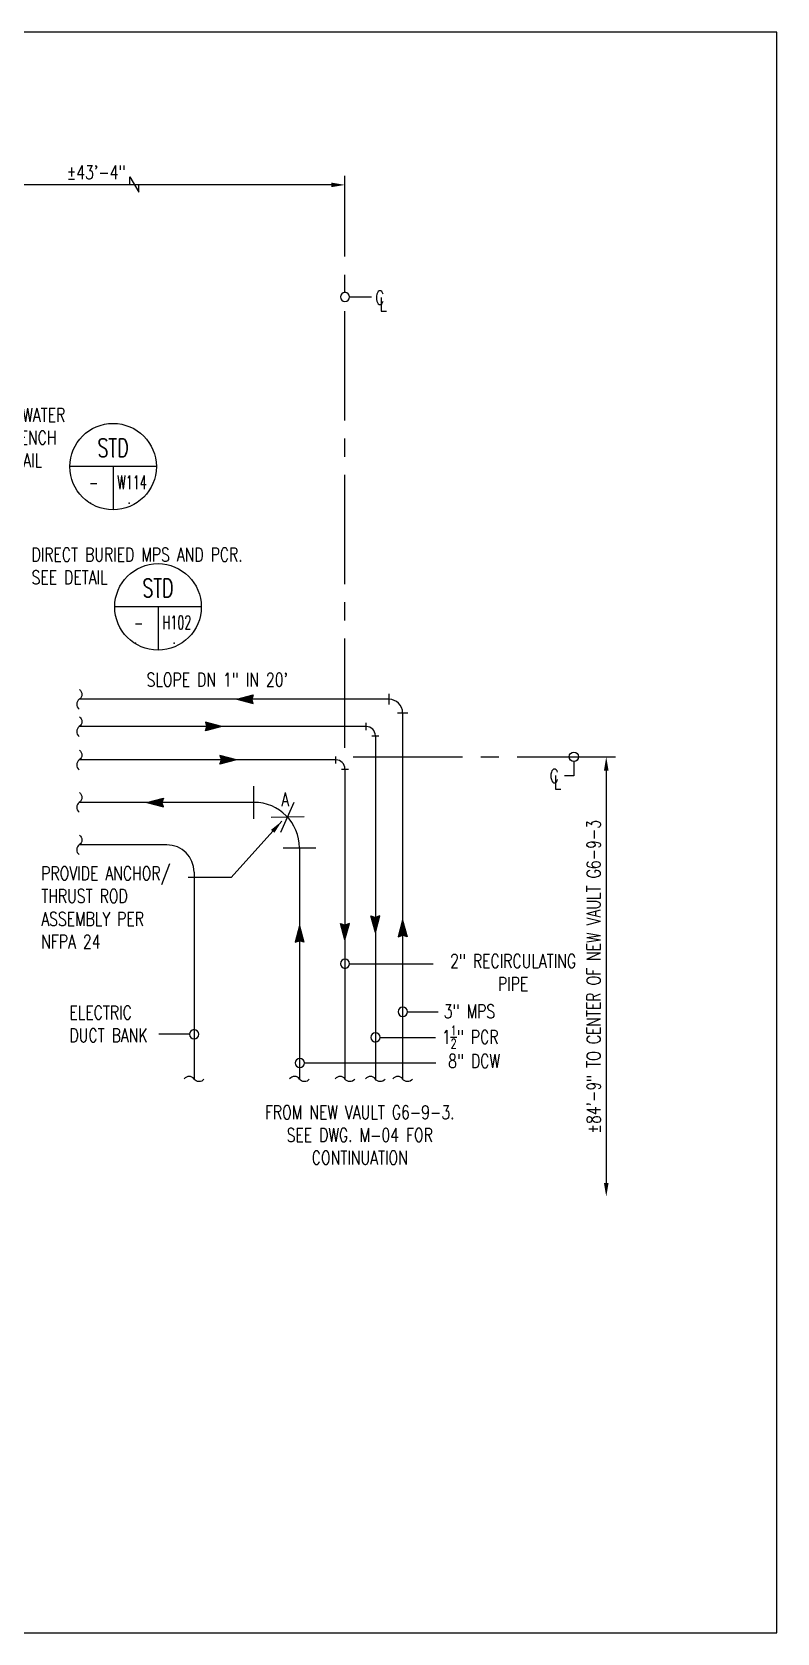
# Model space of a CAD drawing. Header units: inches. Extents: x 0 to 1119, y 0 to 528.
# Drawn here: x 571 to 816, y 0 to 528 of the extents above; entities that cross this region are included whole.
import ezdxf
from ezdxf.enums import TextEntityAlignment as Align

# ---------------------------------------------------------------- set-up
doc = ezdxf.new("R2010")
doc.units = ezdxf.units.IN
doc.header["$LTSCALE"] = 48
doc.header["$MEASUREMENT"] = 0
doc.linetypes.add('CENTER2', pattern=[1.125, 0.75, -0.125, 0.125, -0.125])
doc.layers.get('DEFPOINTS').update_dxf_attribs({"color": 8})
for name, color, linetype in [('DCW-VALV', 162, 'Continuous'), ('DUCT BANK', 153, 'Continuous'), ('DUCT BANK-IDEN', 153, 'Continuous'), ('MU-DCW', 170, 'Continuous'), ('MU-DCW-VALV', 171, 'Continuous'), ('MU-DELGE-PIPE', 150, 'Continuous'), ('MU-DELGE-TEXT', 141, 'Continuous'), ('MU-DELGE-VALV', 171, 'Continuous'), ('MU-DIMM', 151, 'Continuous'), ('MU-LDR', 254, 'Continuous'), ('MU-LDR_DIM', 254, 'Continuous'), ('MU-NEW-TEXT', 151, 'Continuous'), ('MU-PCR', 120, 'Continuous'), ('MU-PCR-TEXT', 141, 'Continuous'), ('MU-PCR-VALV', 131, 'Continuous'), ('MU-STEM-PIPE', 230, 'Continuous'), ('MU-STEM-VALV', 231, 'Continuous'), ('MU-TEXT-LDER', 254, 'Continuous'), ('NEW-TEXT', 201, 'Continuous'), ('P-TEXT', 131, 'Continuous')]:
    doc.layers.add(name, color=color, linetype=linetype)
doc.styles.add('RomanS', font='romans.shx', dxfattribs={"width": 0.75})
doc.dimstyles.get("Standard").update_dxf_attribs({"dimtxt": 0.09375, "dimasz": 0.09375, "dimexe": 0.0625, "dimexo": 0.0625, "dimgap": 0.03125, "dimtad": 1, "dimdec": 8, "dimzin": 0, "dimdsep": 46, "dimlunit": 4, "dimtxsty": 'RomanS', "dimcen": 0.09, "dimclrd": 254, "dimclre": 254, "dimclrt": 256, "dimadec": 0, "dimazin": 0, "dimtfac": 1, "dimtdec": 8, "dimtofl": 0, "dimtmove": 0, "dimatfit": 3, "dimfxl": 1, "dimtolj": 1, "dimtzin": 0, "dimlwd": -1, "dimlwe": -1, "dimarcsym": 0})

# ---------------------------------------------------------------- blocks, each defined once
blk = doc.blocks.new('FLOWAR')
for p, q in [((0, 0), (5.41, 1.44, 35.76)), ((0, 0), (5.41, -1.44, 35.76)), ((5.41, 1.44, 35.76), (4.88, -0.03, 35.76)), ((5.41, -1.44, 35.76), (4.88, 0.03, 35.76))]:
    blk.add_line(p, q)
for points in [[(0, 0), (5.41, 1.44), (4.89, 0), (5.41, 1.44)], [(0, 0), (5.41, -1.44), (4.89, 0), (5.41, -1.44)]]:
    blk.add_solid(points)
blk = doc.blocks.new('*D20')
at = {"layer": 'DEFPOINTS', "color": 0, "transparency": 16777216}
for p in [(509.6, 477.59), (509.6, 440.49, -5451.6), (673.66, 288.93)]:
    blk.add_point(p, dxfattribs=at)
at = {"layer": 'MU-DIMM', "color": 254, "linetype": 'CENTER2', "transparency": 16777216}
for p, q in [((509.6, 443.49), (509.6, 480.59)), ((673.66, 291.93), (673.66, 480.59))]:
    blk.add_line(p, q, dxfattribs=at)
at = {"layer": 'MU-DIMM', "color": 254, "linetype": 'Continuous', "transparency": 16777216}
blk.add_line((669.16, 477.59), (514.1, 477.59), dxfattribs=at)
at = {"layer": 'MU-DIMM', "color": 254, "transparency": 16777216}
for points in [[(514.1, 478.34), (514.1, 476.84), (509.6, 477.59)], [(669.16, 478.34), (669.16, 476.84), (673.66, 477.59)]]:
    blk.add_solid(points, dxfattribs=at)
at = {"layer": 'MU-DIMM', "transparency": 16777216, "insert": (591.63, 481.76), "char_height": 4.5, "attachment_point": 5, "style": 'RomanS'}
blk.add_mtext('\\A1;%%P43\'-4"', dxfattribs=at)
blk = doc.blocks.new('*D22')
at = {"layer": 'DEFPOINTS', "color": 0, "transparency": 16777216}
for p in [(673.38, 288.93), (759.75, 143.89), (759.75, 143.89)]:
    blk.add_point(p, dxfattribs=at)
at = {"layer": 'MU-DIMM', "color": 254, "linetype": 'CENTER2', "transparency": 16777216}
blk.add_line((676.38, 288.93), (762.75, 288.93), dxfattribs=at)
at = {"layer": 'MU-DIMM', "color": 254, "transparency": 16777216}
blk.add_line((759.75, 284.43), (759.75, 148.39), dxfattribs=at)
for points in [[(759, 284.43), (760.5, 284.43), (759.75, 288.93)], [(759, 148.39), (760.5, 148.39), (759.75, 143.89)]]:
    blk.add_solid(points, dxfattribs=at)
at = {"layer": 'MU-DIMM', "transparency": 16777216, "insert": (755.57, 216.41), "char_height": 4.5, "attachment_point": 5, "rotation": 90, "style": 'RomanS'}
blk.add_mtext('\\A1;%%P84\'-9" TO CENTER OF NEW VAULT G6-9-3', dxfattribs=at)
blk = doc.blocks.new('DTLBUBB')
at = {"linetype": 'Continuous'}
for p, q in [((0.297, 0), (-0.297, 0)), ((0, 0), (0, -0.297))]:
    blk.add_line(p, q, dxfattribs=at)
blk.add_circle((0, 0), 0.297, dxfattribs=at)
at = {"color": 250}
for p in [(0, 0.067), (-0.154, -0.25), (0.11, -0.25)]:
    blk.add_point(p, dxfattribs=at)
at = {"style": 'RomanS'}
for tag, height, width, p in [('DTL#', 0.125, 0.7, (0, 0.067)), ('WHERE_CUT', 0.0938, 0.6, (-0.103, -0.169)), ('WHERE_DRAWN', 0.0938, 0.6, (0.117, -0.169))]:
    blk.add_attdef(tag, text='', height=height, dxfattribs=dict(at, width=width)).set_placement(p, align=Align.CENTER)

msp = doc.modelspace()

# ---------------------------------------------------------------- linework, layer by layer
at = {"layer": 'DCW-VALV'}
for p, q in [((643.65941658, 268.55709052), (643.65941658, 279.30709052)), ((653.28441658, 258.93209052), (664.03441658, 258.93209052))]:
    msp.add_line(p, q, dxfattribs=at)
at = {"layer": 'DEFPOINTS'}
msp.add_lwpolyline([(0, 0), (816, 0), (816, 528), (0, 528)], close=True, dxfattribs=at)
at = {"layer": 'DUCT BANK'}
for p, q in [((614.92329713, 259.93209052), (586.1071149, 259.93209052)), ((623.92329713, 250.93209052), (623.92329713, 182.69380927))]:
    msp.add_line(p, q, dxfattribs=at)
for points in [[(586.18313697, 263.16557197, -0.5), (586.1071149, 259.93209052, 0.5), (586.03109282, 256.69860907)], [(627.15677857, 182.6177872, -0.5), (623.92329713, 182.69380927, 0.5), (620.68981568, 182.76983135)]]:
    msp.add_lwpolyline(points, format="xyb", dxfattribs=at)
msp.add_arc((614.92329713, 250.93209052), 9, 0, 90, dxfattribs=at)
at = {"layer": 'DUCT BANK-IDEN'}
msp.add_lwpolyline([(622.39043654, 197.44984709, 1), (625.45615771, 197.44984709, 1), (622.39043654, 197.44984709), (612.28379354, 197.44984709)], format="xyb", dxfattribs=at)
at = {"layer": 'MU-DCW'}
for p, q in [((670.65941658, 287.93209052), (586.1071149, 287.93209052)), ((673.65941658, 284.93209052), (673.65941658, 182.69380927))]:
    msp.add_line(p, q, dxfattribs=at)
for points in [[(586.18313697, 291.16557197, -0.5), (586.1071149, 287.93209052, 0.5), (586.03109282, 284.69860907)], [(676.89289803, 182.6177872, -0.5), (673.65941658, 182.69380927, 0.5), (670.42593513, 182.76983135)]]:
    msp.add_lwpolyline(points, format="xyb", dxfattribs=at)
msp.add_arc((670.65941658, 284.93209052), 3, 0, 90, dxfattribs=at)
at = {"layer": 'MU-DCW-VALV'}
for p, q in [((670.65941658, 286.74459052), (670.65941658, 289.11959052)), ((672.47191658, 284.93209052), (674.84691658, 284.93209052))]:
    msp.add_line(p, q, dxfattribs=at)
at = {"layer": 'MU-DELGE-PIPE'}
for p, q in [((643.65941658, 273.93209052), (586.1071149, 273.93209052)), ((658.65941658, 258.93209052), (658.65941658, 182.69380927))]:
    msp.add_line(p, q, dxfattribs=at)
for points in [[(586.18313697, 277.16557197, -0.5), (586.1071149, 273.93209052, 0.5), (586.03109282, 270.69860907)], [(661.89289803, 182.6177872, -0.5), (658.65941658, 182.69380927, 0.5), (655.42593513, 182.76983135)]]:
    msp.add_lwpolyline(points, format="xyb", dxfattribs=at)
msp.add_arc((643.65941658, 258.93209052), 15, 0, 90, dxfattribs=at)
at = {"layer": 'MU-DELGE-VALV'}
for points in [[(652.50640227, 264.09458018), (656.93365365, 274.03413896)], [(660.15957999, 269.16495615), (649.28047593, 268.96376299)]]:
    msp.add_lwpolyline(points, dxfattribs=at)
at = {"layer": 'MU-DIMM', "color": 254}
msp.add_lwpolyline([(602.79189996, 477.58583527), (602.79189996, 480.27018106), (605.67242775, 475.16103558), (605.67242775, 477.58583527)], dxfattribs=at)
at = {"layer": 'MU-LDR'}
for points in [[(675.19227717, 220.72653714, 1), (672.126556, 220.72653714, 1), (675.19227717, 220.72653714), (702.66476016, 220.72653714)], [(660.31080793, 187.98127396, 1), (657.24508676, 187.98127396, 1), (660.31080793, 187.98127396), (703.60788182, 187.98127396)]]:
    msp.add_lwpolyline(points, format="xyb", dxfattribs=at)
at = {"layer": 'MU-LDR', "elevation": -5451.6}
for points in [[(694.21647666, 204.882444, 1), (691.15075549, 204.882444, 1), (694.21647666, 204.882444), (704.32311966, 204.882444)], [(685.22812726, 196.43236294, 1), (682.1624061, 196.43236294, 1), (685.22812726, 196.43236294), (703.50176915, 196.43236294)]]:
    msp.add_lwpolyline(points, format="xyb", dxfattribs=at)
at = {"layer": 'MU-LDR_DIM'}
for points in [[(675.19227717, 440.62252431, 1), (672.126556, 440.62252431, 1), (675.19227717, 440.62252431), (682.4109088, 440.62252431)], [(749.08257558, 287.45988566, -1), (749.08257558, 290.52560682, -1), (749.08257558, 287.45988566), (749.08257558, 282.68406687), (746.03794997, 282.68406687)]]:
    msp.add_lwpolyline(points, format="xyb", dxfattribs=at)
at = {"layer": 'MU-PCR'}
for p, q in [((680.65941658, 298.93209052), (586.1071149, 298.93209052)), ((683.65941658, 295.93209052), (683.65941658, 182.69380927))]:
    msp.add_line(p, q, dxfattribs=at)
for points in [[(586.18313697, 302.16557197, -0.5), (586.1071149, 298.93209052, 0.5), (586.03109282, 295.69860907)], [(686.89289803, 182.6177872, -0.5), (683.65941658, 182.69380927, 0.5), (680.42593513, 182.76983135)]]:
    msp.add_lwpolyline(points, format="xyb", dxfattribs=at)
msp.add_arc((680.65941658, 295.93209052), 3, 0, 90, dxfattribs=at)
at = {"layer": 'MU-PCR-VALV'}
for p, q in [((680.65941658, 297.74459052), (680.65941658, 300.11959052)), ((682.47191658, 295.93209052), (684.84691658, 295.93209052))]:
    msp.add_line(p, q, dxfattribs=at)
at = {"layer": 'MU-STEM-PIPE'}
for p, q in [((688.15941658, 307.93209052), (586.1071149, 307.93209052)), ((688.15941658, 306.18209052), (688.15941658, 309.68209052)), ((690.90941658, 303.43209052), (694.40941658, 303.43209052)), ((692.65941658, 303.43209052), (692.65941658, 182.69380927))]:
    msp.add_line(p, q, dxfattribs=at)
for points in [[(586.18313697, 311.16557197, -0.5), (586.1071149, 307.93209052, 0.5), (586.03109282, 304.69860907)], [(695.89289803, 182.6177872, -0.5), (692.65941658, 182.69380927, 0.5), (689.42593513, 182.76983135)]]:
    msp.add_lwpolyline(points, format="xyb", dxfattribs=at)
msp.add_arc((688.15941658, 303.43209052), 4.5, 0, 90, dxfattribs=at)
at = {"layer": 'MU-STEM-VALV'}
msp.add_lwpolyline([(591.49441147, 307.93209052, 0, 0, 1), (591.49441147, 312.88471895, 0, 0, 0), (602.80280666, 312.88471895, 2, 0, 0), (607.75816626, 312.88471895, 0, 0, 0)], format="xyseb", dxfattribs=at)

# ---------------------------------------------------------------- block references
at = {"layer": 'DCW-VALV'}
msp.add_blockref('FLOWAR', (608.40960572, 273.93209052), dxfattribs=at)
at = {"layer": 'DCW-VALV', "rotation": 270}
msp.add_blockref('FLOWAR', (658.65941658, 233.19009015), dxfattribs=at)
at = {"layer": 'MU-DCW-VALV'}
for p, rotation in [((637.85420591, 287.93209052), 180), ((673.65941658, 228.58035191), 90)]:
    msp.add_blockref('FLOWAR', p, dxfattribs=dict(at, rotation=rotation))
at = {"layer": 'MU-NEW-TEXT'}
ref = msp.add_blockref('DTLBUBB', (597.23741706, 384.66402368), dxfattribs=dict(at, xscale=48, yscale=48, zscale=48))
ref.add_attrib('DTL#', 'STD', dxfattribs={"layer": '0', "height": 6, "style": 'RomanS', "width": 0.7}).set_placement((597.23741706, 387.88053872), align=Align.CENTER)
ref.add_attrib('WHERE_CUT', '-', dxfattribs={"layer": '0', "height": 4.5, "style": 'RomanS', "width": 0.6}).set_placement((590.84072894, 377.17586451), align=Align.CENTER)
ref.add_attrib('WHERE_DRAWN', 'W114', dxfattribs={"layer": '0', "height": 4.5, "style": 'RomanS', "width": 0.6}).set_placement((603.46998787, 377.2611516), align=Align.CENTER)
ref = msp.add_blockref('DTLBUBB', (612.04473174, 338.41149868), dxfattribs=dict(at, xscale=48, yscale=48, zscale=48))
ref.add_attrib('DTL#', 'STD', dxfattribs={"layer": '0', "height": 6, "style": 'RomanS', "width": 0.7}).set_placement((612.04473174, 341.62801373), align=Align.CENTER)
ref.add_attrib('WHERE_CUT', '-', dxfattribs={"layer": '0', "height": 4.5, "style": 'RomanS', "width": 0.6}).set_placement((605.64804363, 330.92333951), align=Align.CENTER)
ref.add_attrib('WHERE_DRAWN', 'H102', dxfattribs={"layer": '0', "height": 4.5, "style": 'RomanS', "width": 0.6}).set_placement((618.27730256, 331.00862661), align=Align.CENTER)
at = {"layer": 'MU-PCR-VALV'}
for p, rotation in [((633.06062561, 298.93209052), 180), ((683.65941658, 231.06371246), 90)]:
    msp.add_blockref('FLOWAR', p, dxfattribs=dict(at, rotation=rotation))
at = {"layer": 'MU-STEM-VALV'}
msp.add_blockref('FLOWAR', (638.04027578, 307.93209052), dxfattribs=at)
at = {"layer": 'MU-STEM-VALV', "rotation": 270}
msp.add_blockref('FLOWAR', (692.65941658, 235.03616445), dxfattribs=at)

# ---------------------------------------------------------------- texts
at = {"layer": 'DUCT BANK-IDEN', "insert": (582.8757276, 206.87431647), "char_height": 4.5, "width": 44.4454918, "attachment_point": 1, "style": 'RomanS'}
msp.add_mtext('ELECTRIC\\PDUCT BANK', dxfattribs=at)
at = {"layer": 'MU-DELGE-TEXT', "char_height": 4.5, "width": 49.873547145, "attachment_point": 2, "style": 'RomanS'}
for s, insert in [('\\A1;2" RECIRCULATING\\PPIPE', (729.05422625, 223.82246488)), ('8" DCW', (716.18584112, 190.89289111))]:
    msp.add_mtext(s, dxfattribs=dict(at, insert=insert))
at = {"layer": 'MU-NEW-TEXT', "char_height": 4.5, "attachment_point": 1, "style": 'RomanS'}
for s, insert, width in [('C', (683.6056477, 442.62409935), 35.0416096127), ('L', (684.9998761, 440.48750275), 35.0416096127), ('BURIED WATER PIPE TRENCH\\PSEE DETAIL', (548.80735871, 403.98685487), 44.4454918), ('DIRECT BURIED MPS AND PCR.\\PSEE DETAIL', (570.37204825, 357.91885228), 105.2964611549), ('SLOPE DN 1" IN 20\'', (608.27080905, 316.60868882), 55.1442861221), ('C', (741.08543943, 284.93299588), 35.0416096127), ('L', (742.47966783, 282.79639927), 35.0416096127)]:
    msp.add_mtext(s, dxfattribs=dict(at, insert=insert, width=width))
at = {"layer": 'MU-PCR-TEXT', "style": 'RomanS', "width": 0.7}
msp.add_text('A', height=4.5, dxfattribs=at).set_placement((652.72138272, 272.68884806))
at = {"layer": 'MU-PCR-TEXT', "char_height": 4.5, "width": 36.3733839417, "attachment_point": 2, "style": 'RomanS'}
for s, insert in [('\\A1;3" MPS', (714.66393664, 207.30089343)), ('\\A1;1{\\H0.7x;\\S1/2;}" PCR', (714.90071742, 200.33139789))]:
    msp.add_mtext(s, dxfattribs=dict(at, insert=insert))
at = {"layer": 'NEW-TEXT', "insert": (678.52934357, 173.97385532), "char_height": 4.5, "width": 74.0569475329, "attachment_point": 2, "style": 'RomanS'}
msp.add_mtext('FROM NEW VAULT G6-9-3.\\PSEE DWG. M-04 FOR CONTINUATION', dxfattribs=at)
at = {"layer": 'P-TEXT', "insert": (573.55974772, 252.77421349), "char_height": 4.5, "width": 64.4770414342, "attachment_point": 1, "style": 'RomanS'}
msp.add_mtext('PROVIDE ANCHOR/\\PTHRUST ROD \\PASSEMBLY PER \\PNFPA 24', dxfattribs=at)

# ---------------------------------------------------------------- dimensions: what is measured, and where the dimension line sits
at = {"layer": 'MU-DIMM'}
dim = msp.add_linear_dim(base=(509.601477, 477.58583527), p1=(673.65941658, 288.93209052), p2=(509.601477, 440.48578039, -5451.6), text='%%P43\'-4"', dimstyle='Standard', override={"dimscale": 48}, dxfattribs=at)
dim.commit()
dim.dimension.update_dxf_attribs({"geometry": '*D20', "text_midpoint": (591.63044679, 481.7644067)})
dim = msp.add_linear_dim(base=(759.74571954, 143.885535), p1=(673.37946971, 288.93209052), p2=(759.74571954, 143.885535), angle=90, text='%%P84\'-9" TO CENTER OF NEW VAULT G6-9-3', dimstyle='Standard', override={"dimscale": 48, "dimse2": 1}, dxfattribs=at)
dim.commit()
dim.dimension.update_dxf_attribs({"geometry": '*D22', "text_midpoint": (755.56714811, 216.40881276)})

# ---------------------------------------------------------------- leaders
at = {"layer": 'MU-TEXT-LDER'}
msp.add_leader([(652.82739735, 267.72511848), (636.20116659, 249.11692084), (621.938285, 249.11692084)], dimstyle='Standard', override={"dimscale": 48, "dimgap": 0.03125, "dimtad": 0, "dimse2": 1}, dxfattribs=at)

doc.saveas('drawing.dxf')
